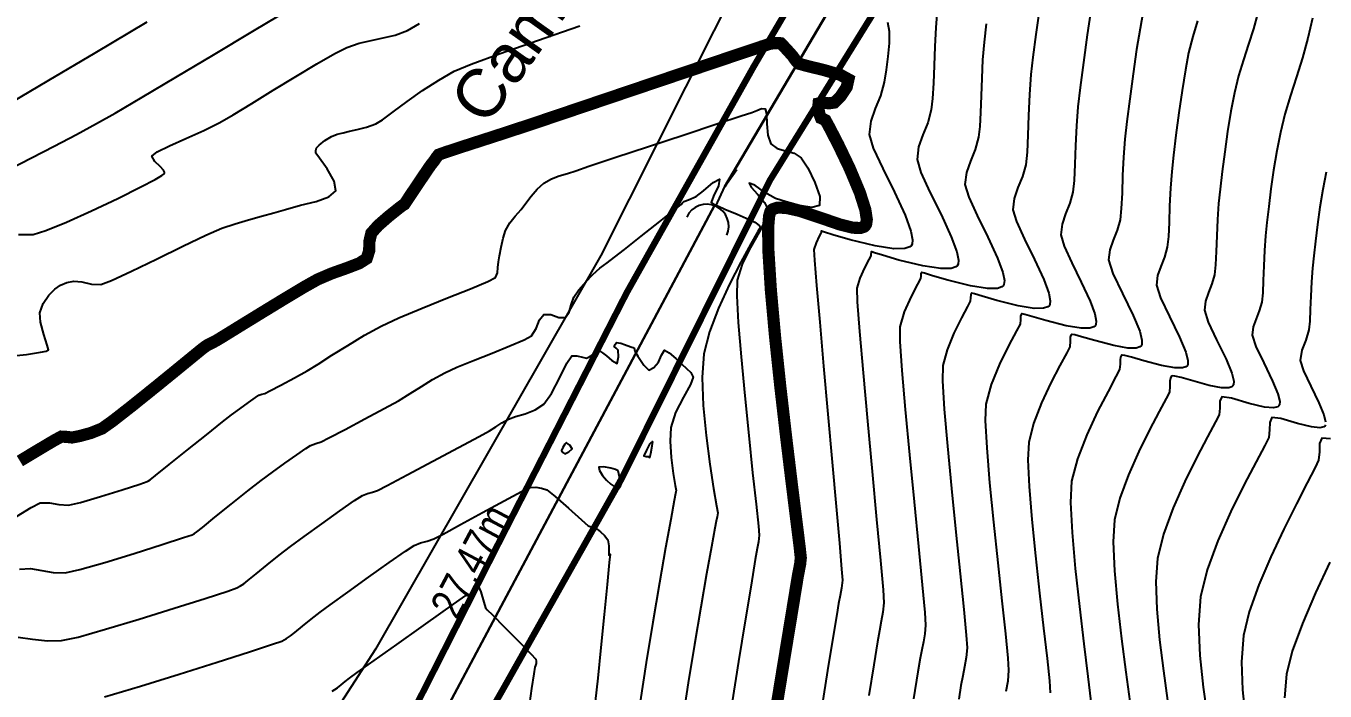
# Model space of a CAD drawing. Extents: x 360931 to 362237, y 7351473 to 7352200.
# Drawn here: x 361496.79 to 361537.43, y 7351829.05 to 7351849.86 of the extents above; entities that cross this region are included whole.
import ezdxf
from ezdxf.enums import TextEntityAlignment as Align

# ---------------------------------------------------------------- set-up
doc = ezdxf.new("R2010")
doc.units = 0
for name, color, linetype in [('A_Curvas Intermediarias', 37, 'Continuous'), ('A_Curvas Mestras', 32, 'Continuous'), ('AGUA', 3, 'Continuous'), ('PONTOS-Pontos - Água_U', 1, 'Continuous'), ('PS_IND_COMPRIMENTO', 7, 'Continuous'), ('ZZ-Carimbo Texto', 7, 'Continuous')]:
    doc.layers.add(name, color=color, linetype=linetype)
doc.layers.add('TUBO_PE_80_NTS194_PN_12_5', color=5, linetype='Continuous', lineweight=30)
doc.styles.add('CARIMBO', font='arial.ttf', dxfattribs={"height": 2})
doc.styles.add('ROMANS', font='arial.ttf', dxfattribs={"height": 2})
picture_1 = doc.add_image_def('image1.tif', size_in_pixel=(23490, 20550))

# ---------------------------------------------------------------- blocks, each defined once
blk = doc.blocks.new('*U1205')
for p, q in [((-0.135, 0), (0, 0)), ((0, 0), (0.1276, -0.0248))]:
    blk.add_line(p, q)
blk.add_arc((-0.2725, -0.0002), 0.1375, 270.09061, 90.09061)

msp = doc.modelspace()

# ---------------------------------------------------------------- linework, layer by layer
at = {"color": 0, "const_width": 0.2}
for points in [[(361488.647, 7351805.561), (361498.383, 7351813.187), (361500.639, 7351814.535), (361502.785, 7351817.508), (361505.225, 7351821.113), (361507.774, 7351826.186), (361511.509, 7351833.545), (361515.58, 7351841.506), (361519.561, 7351848.599), (361525.331, 7351858.414), (361531.817, 7351865.841), (361539.401, 7351874.117), (361542.465, 7351877.179), (361546.444, 7351878.877), (361552.996, 7351880.665), (361557.739, 7351881.316), (361563.329, 7351878.523), (361567.577, 7351875.931), (361573.731, 7351879.508), (361581, 7351884.161)], [(361541.35, 7351873.508), (361536.723, 7351868.557), (361531.16, 7351862.286), (361528.024, 7351858.422), (361524.85, 7351852.764), (361520.071, 7351845.043), (361515.425, 7351835.694), (361511.678, 7351829.039), (361508.619, 7351823.724), (361505.177, 7351818.255), (361502.863, 7351814.183), (361501.525, 7351812.75), (361499.155, 7351810.954), (361487.131, 7351802.487)]]:
    msp.add_lwpolyline(points, dxfattribs=at)
at = {"layer": 'A_Curvas Intermediarias', "flags": 128}
for points, elevation in [([(361496.294, 7351845.394), (361496.96, 7351845.73), (361497.667, 7351846.097), (361498.364, 7351846.466), (361498.999, 7351846.807), (361499.574, 7351847.133), (361500.426, 7351847.632), (361501.48, 7351848.258), (361502.659, 7351848.963), (361503.89, 7351849.7), (361505.094, 7351850.422)], 68), ([(361525.294, 7351850.36), (361525.252, 7351849.81), (361525.223, 7351849.218), (361525.201, 7351848.624), (361525.18, 7351848.069), (361525.153, 7351847.593), (361525.113, 7351847.238), (361525, 7351846.834), (361524.846, 7351846.453), (361524.715, 7351846.076), (361524.668, 7351845.682), (361524.79, 7351845.273), (361525.071, 7351844.662), (361525.419, 7351843.956), (361525.739, 7351843.265), (361525.913, 7351842.795), (361525.963, 7351842.527), (361525.948, 7351842.402), (361525.923, 7351842.358), (361525.877, 7351842.318), (361525.731, 7351842.271), (361525.407, 7351842.266), (361524.848, 7351842.351), (361524.098, 7351842.535), (361523.59, 7351842.684), (361523.334, 7351842.764), (361523.248, 7351842.79), (361523.236, 7351842.793), (361523.233, 7351842.788), (361523.228, 7351842.765), (361523.223, 7351842.716), (361523.217, 7351842.665), (361523.156, 7351842.553), (361523.021, 7351842.293), (361522.875, 7351841.966), (361522.783, 7351841.652), (361522.796, 7351841.226), (361522.867, 7351840.295), (361522.978, 7351839.003), (361523.116, 7351837.496), (361523.262, 7351835.919), (361523.403, 7351834.416), (361523.522, 7351833.134), (361523.603, 7351832.216), (361523.631, 7351831.808), (361523.6, 7351831.511), (361523.545, 7351831.228), (361523.489, 7351830.932), (361523.432, 7351830.586), (361523.315, 7351829.869), (361523.158, 7351828.91)], 67), ([(361528.499, 7351850.395), (361528.387, 7351849.596), (361528.293, 7351848.882), (361528.23, 7351848.34), (361528.183, 7351847.712), (361528.154, 7351847.062), (361528.133, 7351846.443), (361528.107, 7351845.91), (361528.067, 7351845.517), (361527.964, 7351845.152), (361527.825, 7351844.807), (361527.706, 7351844.466), (361527.664, 7351844.11), (361527.774, 7351843.74), (361528.029, 7351843.187), (361528.343, 7351842.549), (361528.632, 7351841.924), (361528.789, 7351841.499), (361528.835, 7351841.257), (361528.821, 7351841.143), (361528.799, 7351841.103), (361528.757, 7351841.068), (361528.627, 7351841.025), (361528.336, 7351841.023), (361527.835, 7351841.104), (361527.161, 7351841.273), (361526.701, 7351841.407), (361526.466, 7351841.477), (361526.383, 7351841.497), (361526.369, 7351841.497), (361526.358, 7351841.485), (361526.347, 7351841.442), (361526.341, 7351841.353), (361526.331, 7351841.244), (361526.246, 7351841.081), (361526.055, 7351840.722), (361525.82, 7351840.245), (361525.604, 7351839.724), (361525.471, 7351839.237), (361525.466, 7351838.752), (361525.52, 7351837.871), (361525.618, 7351836.71), (361525.744, 7351835.386), (361525.882, 7351834.015), (361526.015, 7351832.715), (361526.129, 7351831.601), (361526.206, 7351830.791), (361526.232, 7351830.401), (361526.205, 7351830.096), (361526.155, 7351829.807), (361526.096, 7351829.518), (361526.039, 7351829.214), (361525.97, 7351828.789)], 69), ([(361531.728, 7351850.258), (361531.642, 7351849.785), (361531.537, 7351849.124), (361531.425, 7351848.362), (361531.319, 7351847.583), (361531.228, 7351846.874), (361531.166, 7351846.321), (361531.124, 7351845.759), (361531.098, 7351845.178), (361531.079, 7351844.624), (361531.056, 7351844.148), (361531.02, 7351843.796), (361530.928, 7351843.469), (361530.804, 7351843.161), (361530.697, 7351842.856), (361530.659, 7351842.538), (361530.796, 7351842.118), (361531.096, 7351841.488), (361531.43, 7351840.799), (361531.633, 7351840.307), (361531.704, 7351840.023), (361531.698, 7351839.893), (361531.675, 7351839.849), (361531.638, 7351839.817), (361531.522, 7351839.78), (361531.266, 7351839.781), (361530.825, 7351839.858), (361530.228, 7351840.014), (361529.816, 7351840.133), (361529.6, 7351840.191), (361529.519, 7351840.204), (361529.501, 7351840.201), (361529.482, 7351840.18), (361529.462, 7351840.119), (361529.459, 7351839.995), (361529.446, 7351839.822), (361529.35, 7351839.632), (361529.135, 7351839.233), (361528.855, 7351838.689), (361528.563, 7351838.064), (361528.313, 7351837.42), (361528.159, 7351836.821), (361528.135, 7351836.277), (361528.174, 7351835.447), (361528.258, 7351834.416), (361528.373, 7351833.275), (361528.501, 7351832.112), (361528.628, 7351831.013), (361528.736, 7351830.069), (361528.81, 7351829.366), (361528.833, 7351828.994)], 71), ([(361535.332, 7351850.275), (361535.189, 7351849.774), (361535.033, 7351849.287), (361534.875, 7351848.801), (361534.727, 7351848.301), (361534.598, 7351847.773), (361534.487, 7351847.192), (361534.384, 7351846.563), (361534.293, 7351845.923), (361534.214, 7351845.309), (361534.15, 7351844.756), (361534.102, 7351844.302), (361534.065, 7351843.806), (361534.042, 7351843.293), (361534.025, 7351842.805), (361534.005, 7351842.385), (361533.973, 7351842.075), (361533.892, 7351841.787), (361533.783, 7351841.515), (361533.689, 7351841.246), (361533.655, 7351840.965), (361533.776, 7351840.595), (361534.04, 7351840.04), (361534.335, 7351839.432), (361534.514, 7351838.999), (361534.577, 7351838.748), (361534.571, 7351838.633), (361534.551, 7351838.594), (361534.518, 7351838.566), (361534.418, 7351838.535), (361534.195, 7351838.538), (361533.811, 7351838.61), (361533.29, 7351838.751), (361532.926, 7351838.856), (361532.73, 7351838.903), (361532.653, 7351838.91), (361532.634, 7351838.905), (361532.616, 7351838.887), (361532.592, 7351838.84), (361532.578, 7351838.744), (361532.578, 7351838.591), (361532.56, 7351838.4), (361532.462, 7351838.202), (361532.24, 7351837.791), (361531.94, 7351837.221), (361531.605, 7351836.544), (361531.282, 7351835.814), (361531.014, 7351835.083), (361530.846, 7351834.405), (361530.804, 7351833.714), (361530.841, 7351832.806), (361530.934, 7351831.768), (361531.06, 7351830.683), (361531.196, 7351829.637), (361531.319, 7351828.716)], 73), ([(361537.038, 7351850.104), (361536.897, 7351849.48), (361536.724, 7351848.869), (361536.536, 7351848.269), (361536.347, 7351847.681), (361536.174, 7351847.102), (361536.033, 7351846.531), (361535.92, 7351845.948), (361535.823, 7351845.35), (361535.739, 7351844.761), (361535.669, 7351844.206), (361535.613, 7351843.708), (361535.57, 7351843.292), (361535.535, 7351842.83), (361535.514, 7351842.351), (361535.498, 7351841.896), (361535.48, 7351841.504), (361535.45, 7351841.214), (361535.374, 7351840.946), (361535.272, 7351840.692), (361535.184, 7351840.441), (361535.153, 7351840.179), (361535.265, 7351839.834), (361535.512, 7351839.316), (361535.787, 7351838.749), (361535.954, 7351838.344), (361536.013, 7351838.111), (361536.007, 7351838.003), (361535.989, 7351837.967), (361535.949, 7351837.936), (361535.82, 7351837.908), (361535.534, 7351837.935), (361535.061, 7351838.05), (361534.5, 7351838.212), (361534.2, 7351838.257), (361534.14, 7351838.115), (361534.137, 7351837.904), (361534.117, 7351837.69), (361534.007, 7351837.467), (361533.758, 7351837.005), (361533.42, 7351836.363), (361533.044, 7351835.602), (361532.68, 7351834.781), (361532.379, 7351833.959), (361532.19, 7351833.197), (361532.138, 7351832.477), (361532.166, 7351831.607), (361532.252, 7351830.653), (361532.372, 7351829.679), (361532.504, 7351828.75)], 74), ([(361496.278, 7351839.53), (361496.809, 7351839.58), (361497.238, 7351839.649), (361497.417, 7351839.685), (361497.498, 7351839.721), (361497.449, 7351839.866), (361497.344, 7351840.2), (361497.246, 7351840.586), (361497.223, 7351840.886), (361497.328, 7351841.171), (361497.506, 7351841.433), (361497.69, 7351841.624), (361497.869, 7351841.746), (361498.069, 7351841.83), (361498.283, 7351841.877), (361498.537, 7351841.852), (361498.834, 7351841.781), (361499.135, 7351841.765), (361499.467, 7351841.893), (361500.09, 7351842.184), (361500.874, 7351842.565), (361501.691, 7351842.965), (361502.413, 7351843.31), (361502.912, 7351843.528), (361503.329, 7351843.672), (361503.748, 7351843.795), (361504.158, 7351843.905), (361504.547, 7351844.011), (361504.905, 7351844.119), (361505.374, 7351844.248), (361505.863, 7351844.371), (361506.266, 7351844.513), (361506.48, 7351844.699), (361506.43, 7351845.002), (361506.213, 7351845.385), (361505.973, 7351845.72), (361505.858, 7351845.876), (361505.859, 7351845.963), (361505.875, 7351846.047), (361505.962, 7351846.131), (361506.143, 7351846.277), (361506.342, 7351846.405), (361506.525, 7351846.475), (361506.713, 7351846.52), (361506.908, 7351846.566), (361507.15, 7351846.623), (361507.441, 7351846.693), (361507.729, 7351846.795), (361507.941, 7351846.928), (361508.28, 7351847.175), (361508.71, 7351847.493), (361509.196, 7351847.839), (361509.701, 7351848.17), (361510.189, 7351848.443), (361510.721, 7351848.665), (361511.624, 7351848.999), (361512.791, 7351849.41), (361514.115, 7351849.864)], 66), ([(361496.323, 7351847.463), (361497.501, 7351848.161), (361498.951, 7351849.021), (361500.583, 7351849.99)], 69), ([(361496.559, 7351843.336), (361497.013, 7351843.333), (361497.406, 7351843.458), (361498.055, 7351843.724), (361498.843, 7351844.077), (361499.659, 7351844.462), (361500.387, 7351844.823), (361500.83, 7351845.057), (361501.042, 7351845.183), (361501.113, 7351845.236), (361501.125, 7351845.252), (361501.126, 7351845.283), (361501.094, 7351845.35), (361500.99, 7351845.462), (361500.821, 7351845.617), (361500.725, 7351845.79), (361500.889, 7351845.918), (361501.275, 7351846.11), (361501.793, 7351846.342), (361502.348, 7351846.594), (361502.85, 7351846.843), (361503.27, 7351847.085), (361503.852, 7351847.437), (361504.527, 7351847.851), (361505.23, 7351848.28), (361505.892, 7351848.677), (361506.448, 7351848.997), (361506.83, 7351849.191), (361507.211, 7351849.322), (361507.59, 7351849.41), (361507.968, 7351849.486), (361508.344, 7351849.578), (361508.72, 7351849.717), (361509.102, 7351849.936)], 67), ([(361523.746, 7351849.978), (361523.793, 7351849.698), (361523.791, 7351849.327), (361523.755, 7351848.909), (361523.699, 7351848.485), (361523.637, 7351848.099), (361523.518, 7351847.675), (361523.357, 7351847.276), (361523.219, 7351846.881), (361523.17, 7351846.469), (361523.298, 7351846.04), (361523.593, 7351845.399), (361523.957, 7351844.66), (361524.292, 7351843.936), (361524.474, 7351843.443), (361524.527, 7351843.163), (361524.511, 7351843.031), (361524.485, 7351842.985), (361524.437, 7351842.944), (361524.284, 7351842.894), (361523.943, 7351842.888), (361523.356, 7351842.976), (361522.569, 7351843.168), (361522.037, 7351843.324), (361521.77, 7351843.409), (361521.681, 7351843.438), (361521.669, 7351843.441), (361521.668, 7351843.434), (361521.663, 7351843.4), (361521.66, 7351843.376), (361521.609, 7351843.283), (361521.509, 7351843.078), (361521.439, 7351842.86), (361521.456, 7351842.531), (361521.521, 7351841.735), (361521.62, 7351840.589), (361521.742, 7351839.209), (361521.877, 7351837.711), (361522.012, 7351836.211), (361522.137, 7351834.825), (361522.239, 7351833.669), (361522.307, 7351832.859), (361522.331, 7351832.512), (361522.305, 7351832.267), (361522.26, 7351832.034), (361522.213, 7351831.79), (361522.157, 7351831.446), (361522.035, 7351830.699), (361521.869, 7351829.686), (361521.683, 7351828.547)], 66), ([(361526.831, 7351849.932), (361526.762, 7351849.35), (361526.719, 7351848.802), (361526.691, 7351848.231), (361526.671, 7351847.671), (361526.652, 7351847.153), (361526.627, 7351846.711), (361526.59, 7351846.378), (361526.482, 7351845.993), (361526.336, 7351845.63), (361526.21, 7351845.271), (361526.166, 7351844.896), (361526.282, 7351844.506), (361526.55, 7351843.924), (361526.881, 7351843.253), (361527.186, 7351842.595), (361527.351, 7351842.147), (361527.399, 7351841.892), (361527.385, 7351841.773), (361527.361, 7351841.731), (361527.317, 7351841.693), (361527.179, 7351841.648), (361526.871, 7351841.644), (361526.341, 7351841.727), (361525.629, 7351841.903), (361525.145, 7351842.045), (361524.899, 7351842.12), (361524.815, 7351842.143), (361524.802, 7351842.145), (361524.796, 7351842.137), (361524.788, 7351842.104), (361524.782, 7351842.033), (361524.774, 7351841.954), (361524.681, 7351841.781), (361524.48, 7351841.395), (361524.264, 7351840.911), (361524.127, 7351840.444), (361524.131, 7351839.989), (361524.194, 7351839.083), (361524.298, 7351837.856), (361524.43, 7351836.441), (361524.572, 7351834.967), (361524.709, 7351833.565), (361524.825, 7351832.367), (361524.905, 7351831.503), (361524.932, 7351831.105), (361524.908, 7351830.84), (361524.865, 7351830.588), (361524.813, 7351830.337), (361524.764, 7351830.073), (361524.694, 7351829.646), (361524.555, 7351828.798)], 68), ([(361533.442, 7351850.02), (361533.292, 7351849.532), (361533.163, 7351849.016), (361533.064, 7351848.488), (361532.961, 7351847.844), (361532.859, 7351847.142), (361532.767, 7351846.446), (361532.689, 7351845.815), (361532.634, 7351845.311), (361532.594, 7351844.783), (361532.57, 7351844.235), (361532.552, 7351843.715), (361532.531, 7351843.267), (361532.496, 7351842.936), (361532.41, 7351842.628), (361532.293, 7351842.338), (361532.193, 7351842.051), (361532.157, 7351841.752), (361532.286, 7351841.357), (361532.568, 7351840.764), (361532.882, 7351840.116), (361533.073, 7351839.653), (361533.141, 7351839.386), (361533.134, 7351839.263), (361533.113, 7351839.221), (361533.078, 7351839.192), (361532.97, 7351839.158), (361532.731, 7351839.159), (361532.318, 7351839.234), (361531.759, 7351839.382), (361531.371, 7351839.494), (361531.165, 7351839.547), (361531.086, 7351839.557), (361531.068, 7351839.553), (361531.052, 7351839.538), (361531.03, 7351839.496), (361531.018, 7351839.412), (361531.019, 7351839.278), (361531.003, 7351839.111), (361530.891, 7351838.889), (361530.641, 7351838.425), (361530.315, 7351837.791), (361529.975, 7351837.062), (361529.683, 7351836.311), (361529.502, 7351835.613), (361529.471, 7351834.951), (361529.516, 7351834.005), (361529.617, 7351832.882), (361529.748, 7351831.687), (361529.889, 7351830.525), (361530.015, 7351829.501), (361530.104, 7351828.721)], 72), ([(361496.496, 7351834.505), (361496.946, 7351834.791), (361497.237, 7351834.934), (361497.528, 7351834.937), (361497.82, 7351834.881), (361498.121, 7351834.862), (361498.494, 7351834.95), (361499.115, 7351835.134), (361499.796, 7351835.347), (361500.347, 7351835.524), (361500.578, 7351835.6), (361500.626, 7351835.628), (361500.673, 7351835.658), (361500.845, 7351835.796), (361501.273, 7351836.14), (361501.841, 7351836.595), (361502.432, 7351837.068), (361502.932, 7351837.466), (361503.223, 7351837.694), (361503.477, 7351837.881), (361503.749, 7351838.076), (361503.972, 7351838.231), (361504.078, 7351838.302), (361504.168, 7351838.332), (361504.258, 7351838.361), (361504.416, 7351838.442), (361504.763, 7351838.623), (361505.19, 7351838.851), (361505.59, 7351839.072), (361505.928, 7351839.277), (361506.36, 7351839.553), (361506.855, 7351839.865), (361507.379, 7351840.182), (361507.902, 7351840.469), (361508.457, 7351840.725), (361509.187, 7351841.03), (361509.975, 7351841.348), (361510.7, 7351841.639), (361511.242, 7351841.866), (361511.482, 7351841.991), (361511.54, 7351842.134), (361511.554, 7351842.304), (361511.572, 7351842.481), (361511.605, 7351842.671), (361511.651, 7351842.94), (361511.714, 7351843.224), (361511.793, 7351843.463), (361511.931, 7351843.698), (361512.098, 7351843.908), (361512.279, 7351844.122), (361512.425, 7351844.316), (361512.591, 7351844.537), (361512.78, 7351844.755), (361512.994, 7351844.94), (361513.227, 7351845.072), (361513.472, 7351845.166), (361513.727, 7351845.244), (361513.992, 7351845.329), (361514.402, 7351845.469), (361515.214, 7351845.74), (361516.263, 7351846.088), (361517.383, 7351846.459), (361518.406, 7351846.797), (361519.167, 7351847.048), (361519.5, 7351847.156), (361519.655, 7351847.218), (361519.805, 7351847.275), (361519.919, 7351847.27), (361519.955, 7351847.112), (361519.965, 7351846.797), (361519.996, 7351846.445), (361520.094, 7351846.171), (361520.293, 7351846.029), (361520.555, 7351845.951), (361520.824, 7351845.875), (361521.044, 7351845.738), (361521.253, 7351845.425), (361521.473, 7351844.966), (361521.62, 7351844.519), (361521.61, 7351844.24), (361521.374, 7351844.178), (361520.985, 7351844.237), (361520.567, 7351844.352), (361520.243, 7351844.461), (361519.906, 7351844.654), (361519.596, 7351844.878), (361519.418, 7351844.941), (361519.476, 7351844.818), (361519.677, 7351844.602), (361519.899, 7351844.341), (361520.016, 7351844.082), (361519.939, 7351843.81), (361519.725, 7351843.408), (361519.452, 7351842.926), (361519.198, 7351842.407), (361519.042, 7351841.9), (361519.03, 7351841.418), (361519.074, 7351840.583), (361519.161, 7351839.503), (361519.274, 7351838.287), (361519.4, 7351837.041), (361519.523, 7351835.873), (361519.629, 7351834.892), (361519.703, 7351834.205), (361519.73, 7351833.919), (361519.703, 7351833.713), (361519.663, 7351833.507), (361519.607, 7351833.166), (361519.475, 7351832.358), (361519.292, 7351831.241), (361519.084, 7351829.972), (361518.878, 7351828.71)], 64), ([(361496.581, 7351832.859), (361496.935, 7351832.879), (361497.287, 7351832.821), (361497.644, 7351832.753), (361498.011, 7351832.742), (361498.476, 7351832.848), (361499.255, 7351833.072), (361500.172, 7351833.354), (361501.051, 7351833.632), (361501.713, 7351833.846), (361501.984, 7351833.936), (361502.062, 7351833.981), (361502.138, 7351834.03), (361502.306, 7351834.166), (361502.701, 7351834.486), (361503.213, 7351834.899), (361503.731, 7351835.312), (361504.145, 7351835.633), (361504.503, 7351835.898), (361504.892, 7351836.181), (361505.258, 7351836.441), (361505.544, 7351836.639), (361505.695, 7351836.735), (361505.857, 7351836.792), (361506.022, 7351836.843), (361506.267, 7351836.967), (361506.771, 7351837.232), (361507.395, 7351837.564), (361507.998, 7351837.888), (361508.439, 7351838.132), (361508.812, 7351838.356), (361509.161, 7351838.58), (361509.512, 7351838.799), (361509.891, 7351839.009), (361510.264, 7351839.178), (361510.788, 7351839.391), (361511.374, 7351839.624), (361511.931, 7351839.847), (361512.371, 7351840.036), (361512.602, 7351840.162), (361512.75, 7351840.394), (361512.853, 7351840.659), (361512.991, 7351840.834), (361513.211, 7351840.828), (361513.462, 7351840.741), (361513.671, 7351840.739), (361513.784, 7351840.899), (361513.844, 7351841.137), (361513.929, 7351841.37), (361514.09, 7351841.6), (361514.3, 7351841.852), (361514.524, 7351842.087), (361514.744, 7351842.279), (361514.969, 7351842.448), (361515.204, 7351842.625), (361515.512, 7351842.869), (361516.038, 7351843.286), (361516.619, 7351843.745), (361517.09, 7351844.119), (361517.287, 7351844.276), (361517.326, 7351844.322), (361517.366, 7351844.366), (361517.518, 7351844.419), (361517.757, 7351844.519), (361517.986, 7351844.705), (361518.291, 7351844.965), (361518.489, 7351845.062), (361518.452, 7351844.859), (361518.301, 7351844.536), (361518.223, 7351844.34), (361518.321, 7351844.272), (361518.454, 7351844.219), (361518.655, 7351844.132), (361519.036, 7351843.968), (361519.41, 7351843.806), (361519.593, 7351843.725), (361519.677, 7351843.659), (361519.739, 7351843.606), (361519.772, 7351843.569), (361519.687, 7351843.426), (361519.464, 7351843.039), (361519.153, 7351842.47), (361518.802, 7351841.78), (361518.46, 7351841.03), (361518.177, 7351840.283), (361518, 7351839.599), (361517.946, 7351838.863), (361517.977, 7351837.98), (361518.066, 7351837.044), (361518.183, 7351836.147), (361518.302, 7351835.383), (361518.393, 7351834.844), (361518.429, 7351834.623), (361518.412, 7351834.494), (361518.387, 7351834.366), (361518.345, 7351834.139), (361518.239, 7351833.563), (361518.084, 7351832.714), (361517.9, 7351831.669), (361517.701, 7351830.505), (361517.506, 7351829.3), (361517.331, 7351828.13)], 63), ([(361496.543, 7351830.734), (361496.989, 7351830.667), (361497.458, 7351830.618), (361497.901, 7351830.623), (361498.418, 7351830.736), (361499.279, 7351830.977), (361500.331, 7351831.294), (361501.421, 7351831.635), (361502.396, 7351831.946), (361503.103, 7351832.176), (361503.39, 7351832.272), (361503.499, 7351832.333), (361503.603, 7351832.403), (361503.725, 7351832.5), (361503.988, 7351832.715), (361504.337, 7351832.998), (361504.715, 7351833.299), (361505.066, 7351833.571), (361505.489, 7351833.883), (361506.041, 7351834.283), (361506.607, 7351834.687), (361507.07, 7351835.01), (361507.313, 7351835.168), (361507.469, 7351835.229), (361507.626, 7351835.271), (361507.787, 7351835.325), (361508.088, 7351835.479), (361508.719, 7351835.813), (361509.518, 7351836.239), (361510.322, 7351836.67), (361510.966, 7351837.017), (361511.288, 7351837.192), (361511.488, 7351837.314), (361511.677, 7351837.435), (361511.88, 7351837.55), (361512.102, 7351837.633), (361512.401, 7351837.726), (361512.715, 7351837.849), (361512.985, 7351838.02), (361513.232, 7351838.361), (361513.49, 7351838.855), (361513.714, 7351839.31), (361513.861, 7351839.534), (361514.018, 7351839.54), (361514.196, 7351839.49), (361514.33, 7351839.468), (361514.486, 7351839.552), (361514.59, 7351839.63), (361514.659, 7351839.669), (361514.729, 7351839.697), (361514.823, 7351839.636), (361514.95, 7351839.542), (361515.116, 7351839.389), (361515.285, 7351839.292), (361515.331, 7351839.503), (361515.32, 7351839.712), (361515.25, 7351839.776), (361515.188, 7351839.83), (361515.217, 7351839.893), (361515.259, 7351839.95), (361515.328, 7351839.945), (361515.401, 7351839.929), (361515.518, 7351839.891), (361515.714, 7351839.823), (361515.821, 7351839.783), (361515.842, 7351839.686), (361515.935, 7351839.53), (361516.122, 7351839.248), (361516.275, 7351839.09), (361516.429, 7351839.172), (361516.576, 7351839.342), (361516.667, 7351839.56), (361516.762, 7351839.711), (361516.913, 7351839.635), (361517.123, 7351839.449), (361517.305, 7351839.272), (361517.453, 7351839.145), (361517.588, 7351839.016), (361517.661, 7351838.87), (361517.575, 7351838.64), (361517.356, 7351838.244), (361517.113, 7351837.767), (361516.959, 7351837.298), (361516.939, 7351836.869), (361516.976, 7351836.355), (361517.041, 7351835.857), (361517.102, 7351835.48), (361517.129, 7351835.326), (361517.121, 7351835.276), (361517.112, 7351835.225), (361517.071, 7351835.006), (361516.961, 7351834.411), (361516.8, 7351833.525), (361516.606, 7351832.429), (361516.397, 7351831.205), (361516.192, 7351829.937), (361516.008, 7351828.708)], 62), ([(361513.703, 7351836.819), (361513.688, 7351836.812), (361513.648, 7351836.77), (361513.584, 7351836.671), (361513.54, 7351836.579), (361513.588, 7351836.516), (361513.65, 7351836.467), (361513.768, 7351836.528), (361513.875, 7351836.626), (361513.808, 7351836.741), (361513.703, 7351836.819)], 61), ([(361516.402, 7351836.858), (361516.398, 7351836.857), (361516.378, 7351836.845), (361516.337, 7351836.811), (361516.297, 7351836.773), (361516.203, 7351836.586), (361516.121, 7351836.402), (361516.189, 7351836.39), (361516.256, 7351836.385), (361516.309, 7351836.351), (361516.336, 7351836.481), (361516.382, 7351836.724), (361516.402, 7351836.858)], 62), ([(361537.607, 7351836.935), (361537.333, 7351836.96), (361537.259, 7351836.788), (361537.256, 7351836.53), (361537.231, 7351836.268), (361537.123, 7351836.038), (361536.876, 7351835.565), (361536.534, 7351834.905), (361536.139, 7351834.115), (361535.733, 7351833.251), (361535.36, 7351832.369), (361535.06, 7351831.527), (361534.878, 7351830.781), (361534.814, 7351829.96), (361534.847, 7351829.079), (361534.946, 7351828.188)], 76), ([(361515.312, 7351835.936), (361515.293, 7351835.95), (361515.228, 7351835.98), (361515.084, 7351836.025), (361514.87, 7351836.066), (361514.709, 7351836.053), (361514.727, 7351835.946), (361514.828, 7351835.789), (361514.948, 7351835.643), (361515.088, 7351835.518), (361515.241, 7351835.412), (361515.327, 7351835.371), (361515.384, 7351835.462), (361515.419, 7351835.553), (361515.365, 7351835.61), (361515.362, 7351835.749), (361515.312, 7351835.936)], 61), ([(361499.242, 7351828.865), (361500.367, 7351829.199), (361501.586, 7351829.574), (361502.768, 7351829.948), (361503.784, 7351830.274), (361504.503, 7351830.509), (361504.796, 7351830.608), (361504.936, 7351830.685), (361505.068, 7351830.775), (361505.202, 7351830.881), (361505.436, 7351831.071), (361505.715, 7351831.297), (361505.988, 7351831.509), (361506.307, 7351831.744), (361506.853, 7351832.141), (361507.507, 7351832.611), (361508.15, 7351833.069), (361508.664, 7351833.428), (361508.93, 7351833.602), (361509.135, 7351833.681), (361509.341, 7351833.736), (361509.551, 7351833.806), (361509.836, 7351833.955), (361510.388, 7351834.257), (361511.071, 7351834.632), (361511.752, 7351835.003), (361512.295, 7351835.29), (361512.564, 7351835.413), (361512.741, 7351835.425), (361512.917, 7351835.399), (361513.086, 7351835.34), (361513.345, 7351835.139), (361513.762, 7351834.768), (361514.165, 7351834.402), (361514.378, 7351834.216), (361514.52, 7351834.164), (361514.66, 7351834.11), (361514.766, 7351834.033), (361514.893, 7351833.916), (361514.989, 7351833.778), (361515.025, 7351833.592), (361515.026, 7351833.395), (361515.02, 7351833.303), (361515.064, 7351833.331), (361515.039, 7351833.066), (361514.973, 7351832.38), (361514.881, 7351831.439), (361514.778, 7351830.406), (361514.68, 7351829.445), (361514.601, 7351828.721)], 61), ([(361537.577, 7351833.083), (361537.131, 7351832.119), (361536.724, 7351831.164), (361536.405, 7351830.291), (361536.222, 7351829.573), (361536.164, 7351828.837)], 77)]:
    msp.add_lwpolyline(points, dxfattribs=dict(at, elevation=elevation))
at = {"layer": 'A_Curvas Mestras', "flags": 128}
for points, elevation in [([(361530.113, 7351850.405), (361529.991, 7351849.581), (361529.871, 7351848.72), (361529.768, 7351847.933), (361529.698, 7351847.331), (361529.653, 7351846.736), (361529.626, 7351846.12), (361529.606, 7351845.534), (361529.582, 7351845.029), (361529.543, 7351844.657), (361529.446, 7351844.31), (361529.314, 7351843.984), (361529.202, 7351843.661), (361529.162, 7351843.324), (361529.266, 7351842.973), (361529.507, 7351842.449), (361529.805, 7351841.845), (361530.079, 7351841.253), (361530.228, 7351840.851), (361530.271, 7351840.621), (361530.258, 7351840.514), (361530.237, 7351840.476), (361530.197, 7351840.442), (361530.075, 7351840.403), (361529.802, 7351840.402), (361529.331, 7351840.481), (361528.696, 7351840.645), (361528.26, 7351840.771), (361528.034, 7351840.834), (361527.951, 7351840.851), (361527.935, 7351840.849), (361527.919, 7351840.832), (361527.903, 7351840.78), (361527.9, 7351840.676), (361527.888, 7351840.533), (361527.78, 7351840.321), (361527.541, 7351839.873), (361527.249, 7351839.281), (361526.981, 7351838.635), (361526.815, 7351838.029), (361526.8, 7351837.515), (361526.847, 7351836.659), (361526.938, 7351835.563), (361527.059, 7351834.331), (361527.192, 7351833.063), (361527.321, 7351831.864), (361527.432, 7351830.835), (361527.508, 7351830.079), (361527.533, 7351829.697), (361527.502, 7351829.353), (361527.446, 7351829.026)], 70), ([(361537.467, 7351845.289), (361537.363, 7351844.748), (361537.272, 7351844.193), (361537.195, 7351843.646), (361537.13, 7351843.131), (361537.078, 7351842.669), (361537.038, 7351842.282), (361537.006, 7351841.853), (361536.986, 7351841.409), (361536.971, 7351840.987), (361536.954, 7351840.623), (361536.926, 7351840.354), (361536.826, 7351840.025), (361536.703, 7351839.715), (361536.651, 7351839.393), (361536.755, 7351839.072), (361536.985, 7351838.592), (361537.239, 7351838.066), (361537.395, 7351837.69), (361537.449, 7351837.473)], 75), ([(361537.444, 7351837.373), (361537.427, 7351837.34), (361537.39, 7351837.311), (361537.272, 7351837.286), (361537.009, 7351837.313), (361536.574, 7351837.422), (361536.053, 7351837.573), (361535.767, 7351837.608), (361535.699, 7351837.451), (361535.697, 7351837.217), (361535.674, 7351836.979), (361535.552, 7351836.731), (361535.275, 7351836.218), (361534.9, 7351835.506), (361534.482, 7351834.66), (361534.078, 7351833.748), (361533.743, 7351832.836), (361533.534, 7351831.989), (361533.47, 7351831.126), (361533.509, 7351830.162), (361533.616, 7351829.165), (361533.756, 7351828.202)], 75), ([(361506.372, 7351829.037), (361506.533, 7351829.147), (361506.65, 7351829.237), (361506.776, 7351829.342), (361506.909, 7351829.448), (361507.152, 7351829.623), (361507.686, 7351830.004), (361508.391, 7351830.506), (361509.149, 7351831.044), (361509.84, 7351831.535), (361510.346, 7351831.893), (361510.548, 7351832.035), (361510.622, 7351832.058), (361510.695, 7351832.083), (361510.798, 7351832.22), (361510.933, 7351832.337), (361511.018, 7351832.155), (361511.113, 7351831.83), (361511.16, 7351831.653), (361511.219, 7351831.587), (361511.379, 7351831.426), (361511.755, 7351831.048), (361512.203, 7351830.596), (361512.58, 7351830.215), (361512.741, 7351830.048), (361512.749, 7351829.976), (361512.75, 7351829.906), (361512.731, 7351829.849), (361512.71, 7351829.793), (361512.677, 7351829.581), (361512.608, 7351829.124), (361512.542, 7351828.661)], 60)]:
    msp.add_lwpolyline(points, dxfattribs=dict(at, elevation=elevation))
at = {"layer": 'A_Curvas Mestras', "color": 31, "true_color": 0xfecc66, "const_width": 0.38, "elevation": 65, "flags": 128}
msp.add_lwpolyline([(361496.597, 7351836.246), (361497.197, 7351836.607), (361497.67, 7351836.888), (361497.893, 7351837.009), (361498.06, 7351837), (361498.231, 7351836.981), (361498.46, 7351837.024), (361498.819, 7351837.122), (361499.171, 7351837.263), (361499.506, 7351837.502), (361500.111, 7351837.975), (361500.838, 7351838.56), (361501.543, 7351839.134), (361502.08, 7351839.574), (361502.302, 7351839.756), (361502.38, 7351839.814), (361502.46, 7351839.869), (361502.579, 7351839.929), (361502.741, 7351840.012), (361502.972, 7351840.153), (361503.488, 7351840.472), (361504.165, 7351840.888), (361504.878, 7351841.323), (361505.502, 7351841.697), (361505.913, 7351841.928), (361506.353, 7351842.116), (361506.818, 7351842.281), (361507.215, 7351842.433), (361507.447, 7351842.581), (361507.526, 7351842.822), (361507.531, 7351843.109), (361507.593, 7351843.376), (361507.804, 7351843.613), (361508.136, 7351843.903), (361508.444, 7351844.149), (361508.581, 7351844.254), (361508.629, 7351844.281), (361508.675, 7351844.35), (361508.775, 7351844.502), (361508.879, 7351844.658), (361509.003, 7351844.842), (361509.188, 7351845.118), (361509.361, 7351845.374), (361509.447, 7351845.499), (361509.504, 7351845.572), (361509.562, 7351845.644), (361509.623, 7351845.737), (361509.7, 7351845.833), (361509.908, 7351845.908), (361510.4, 7351846.07), (361511.06, 7351846.283), (361511.773, 7351846.514), (361512.422, 7351846.728), (361512.937, 7351846.9), (361513.769, 7351847.181), (361514.819, 7351847.536), (361515.987, 7351847.931), (361517.172, 7351848.331), (361518.274, 7351848.703), (361519.193, 7351849.013), (361519.828, 7351849.226), (361520.079, 7351849.308), (361520.242, 7351849.323), (361520.35, 7351849.327), (361520.408, 7351849.319), (361520.492, 7351849.23), (361520.655, 7351849.053), (361520.776, 7351848.918), (361520.861, 7351848.794), (361520.955, 7351848.685), (361521.221, 7351848.611), (361521.74, 7351848.485), (361522.257, 7351848.336), (361522.52, 7351848.192), (361522.465, 7351847.944), (361522.27, 7351847.651), (361522.083, 7351847.465), (361521.91, 7351847.44), (361521.717, 7351847.463), (361521.587, 7351847.435), (361521.573, 7351847.282), (361521.62, 7351847.085), (361521.66, 7351846.978), (361521.73, 7351846.945), (361521.801, 7351846.913), (361521.922, 7351846.691), (361522.206, 7351846.141), (361522.556, 7351845.411), (361522.877, 7351844.647), (361523.048, 7351844.112), (361523.095, 7351843.804), (361523.075, 7351843.661), (361523.047, 7351843.612), (361523.008, 7351843.577), (361522.896, 7351843.538), (361522.658, 7351843.547), (361522.241, 7351843.652), (361521.629, 7351843.863), (361521.004, 7351844.071), (361520.561, 7351844.17), (361520.293, 7351844.173), (361520.156, 7351844.128), (361520.103, 7351844.089), (361520.077, 7351844.051), (361520.037, 7351843.908), (361520.007, 7351843.541), (361520.017, 7351842.808), (361520.094, 7351841.583), (361520.225, 7351840.129), (361520.39, 7351838.562), (361520.57, 7351837.003), (361520.743, 7351835.57), (361520.891, 7351834.381), (361520.993, 7351833.557), (361521.03, 7351833.215), (361521.01, 7351833.023), (361520.975, 7351832.84), (361520.938, 7351832.649), (361520.882, 7351832.306), (361520.755, 7351831.528), (361520.58, 7351830.463), (361520.383, 7351829.259), (361520.188, 7351828.064)], dxfattribs=at)
at = {"layer": 'AGUA', "color": 3}
msp.add_lwpolyline([(361565.724, 7351879.521), (361547.464, 7351880.311), (361543.184, 7351878.241), (361535.344, 7351872.841), (361530.954, 7351867.441), (361525.494, 7351859.631), (361519.194, 7351851.481), (361514.774, 7351842.681), (361507.724, 7351830.361), (361502.204, 7351821.811), (361497.654, 7351815.751), (361493.074, 7351811.261), (361489.054, 7351808.251), (361480.704, 7351804.981), (361473.024, 7351803.831), (361464.474, 7351802.471), (361454.674, 7351800.131), (361447.954, 7351797.201), (361442.804, 7351794.591), (361430.904, 7351793.861), (361419.754, 7351789.561), (361416.464, 7351787.081)], dxfattribs=at)
at = {"layer": 'TUBO_PE_80_NTS194_PN_12_5', "linetype": 'Continuous'}
for points in [[(361526.188, 7351857.621), (361518.651, 7351844.836)], [(361518.332, 7351844.238), (361505.747, 7351820.59)]]:
    msp.add_lwpolyline(points, dxfattribs=at)

# ---------------------------------------------------------------- block references
at = {"layer": 'PONTOS-Pontos - Água_U', "xscale": 5, "yscale": 5, "zscale": 5, "rotation": 65.46821181103579}
msp.add_blockref('*U1205', (361518.651, 7351844.836), dxfattribs=at)

# ---------------------------------------------------------------- texts
at = {"layer": 'PS_IND_COMPRIMENTO', "style": 'ROMANS', "width": 0.8}
msp.add_text('27.47m', height=1, rotation=61.9798, dxfattribs=at).set_placement((361510.716, 7351833.118), align=Align.MIDDLE_CENTER)
at = {"layer": 'ZZ-Carimbo Texto', "style": 'CARIMBO'}
msp.add_text('Caminho Particular São Jorge', height=1.5, rotation=54.4765, dxfattribs=at).set_placement((361518.7, 7351858.492), align=Align.MIDDLE_CENTER)

# ---------------------------------------------------------------- pictures from other files: only their frames are drawn
at = {"lineweight": 30}
image = msp.add_image(picture_1, insert=(361177.259, 7351517.423, -3.228), size_in_units=(579.285, 506.782), dxfattribs=dict(at, fade=58))
image.dxf.flags = 15

doc.saveas('drawing.dxf')
